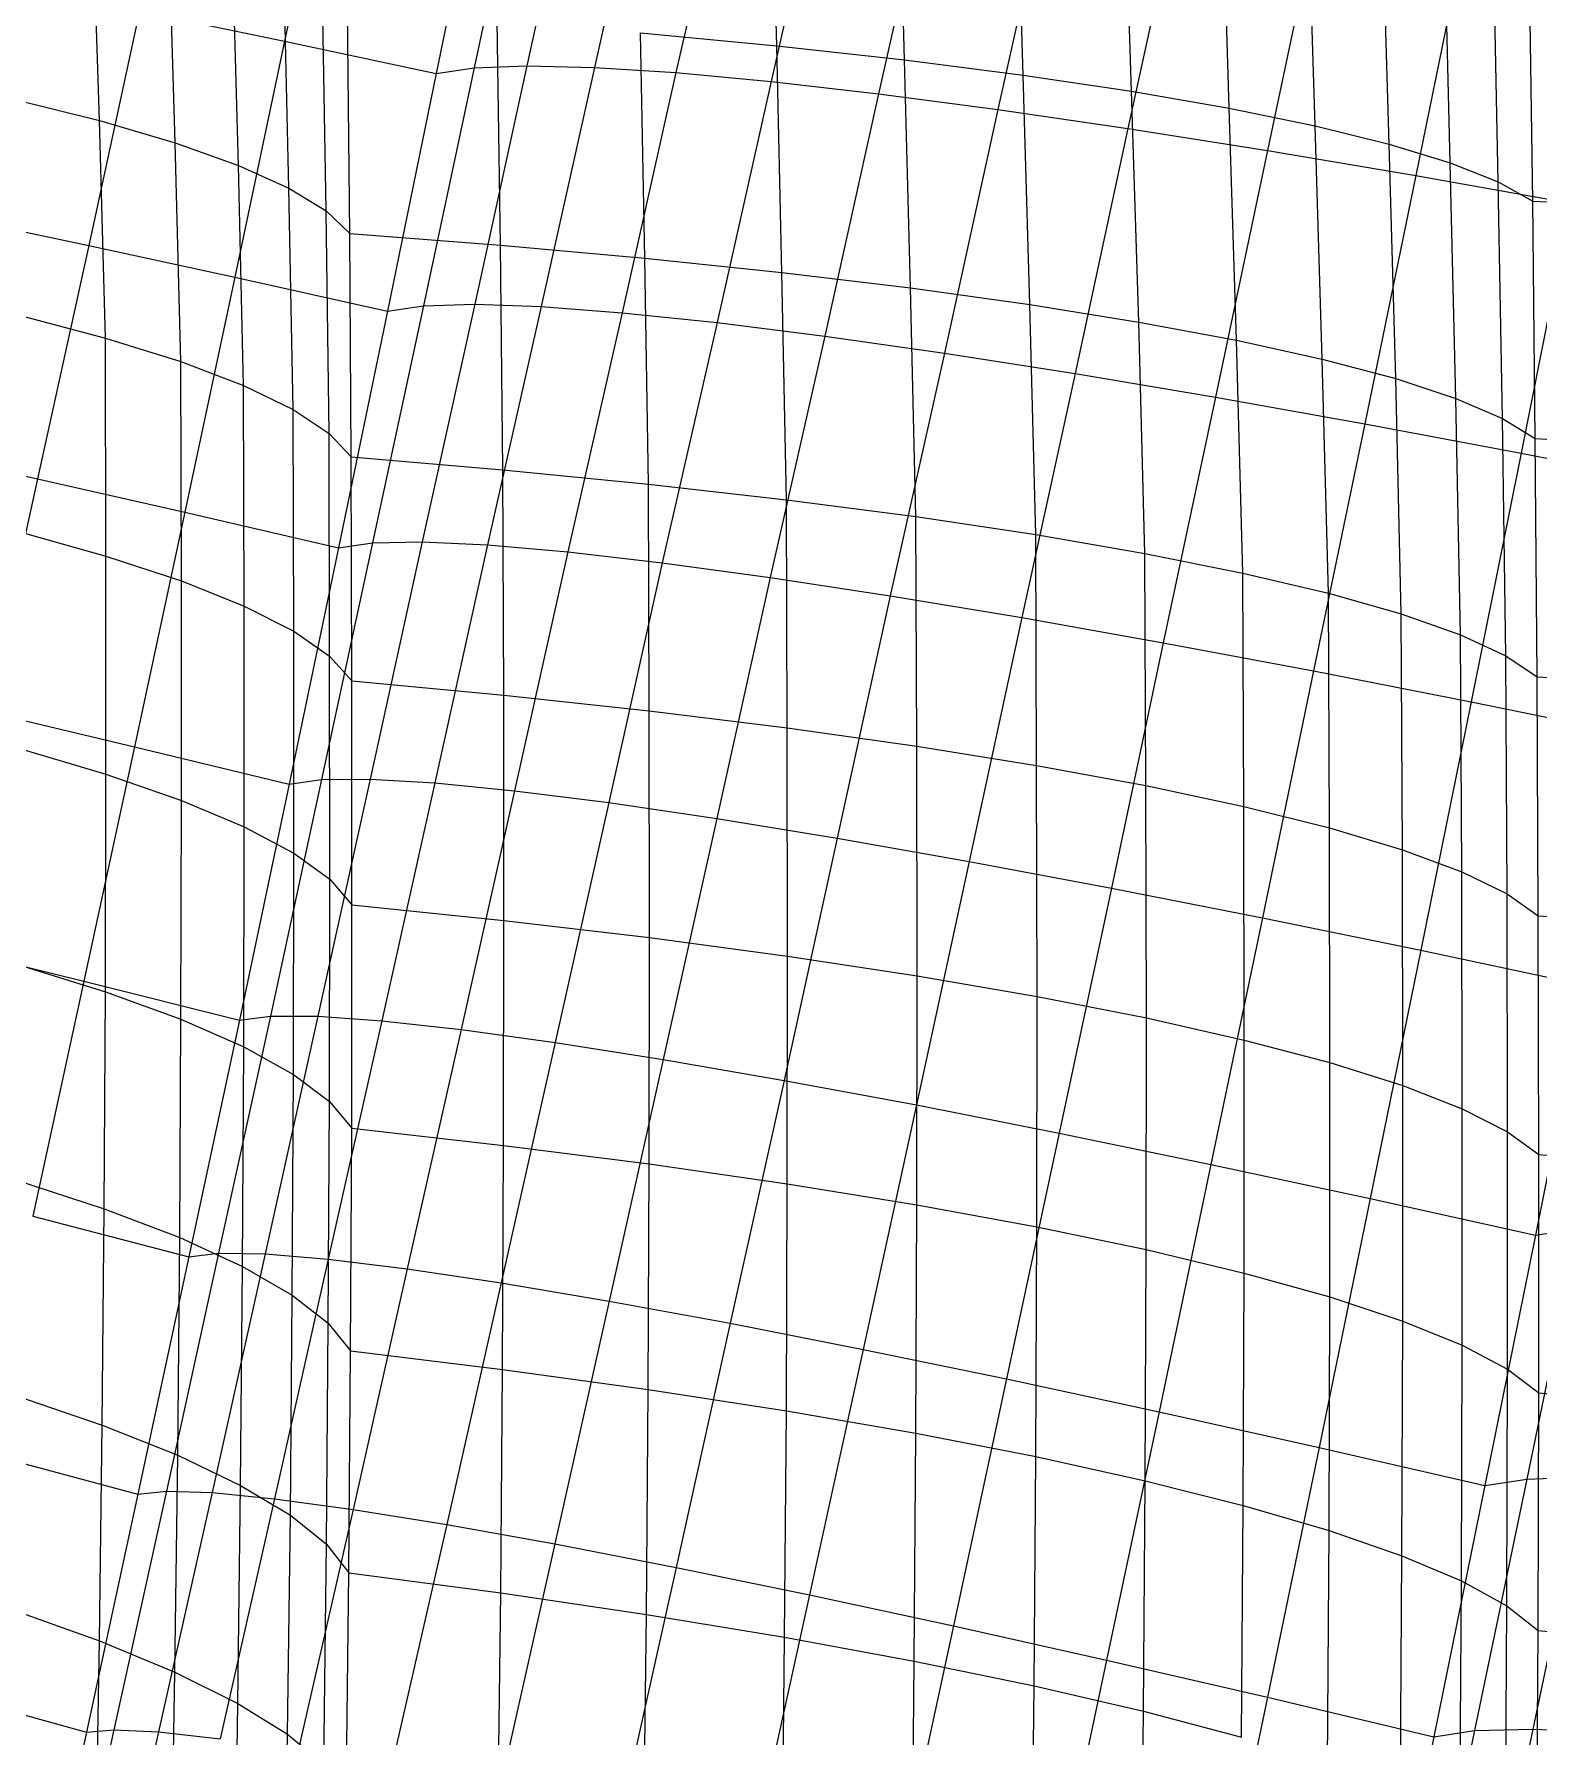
# Model space of a CAD drawing. Extents: x -429 to 429, y -1 to 209.
# Drawn here: x -375.7 to -361.02, y 133.3 to 149.91 of the extents above; entities that cross this region are included whole.
import ezdxf

# ---------------------------------------------------------------- set-up
doc = ezdxf.new("R2010")
doc.units = 0

msp = doc.modelspace()

# ---------------------------------------------------------------- linework, layer by layer
at = {"layer": 'default', "color": 5, "linetype": 'CONTINUOUS'}
for p, q in [((-372.771, 152.148, 152.635), (-373.258, 149.844, 152.395)), ((-370.915, 151.909, 150.271), (-371.41, 149.584, 150.034)), ((-370.383, 151.935, 148.627), (-370.895, 149.604, 148.377)), ((-369.712, 151.927, 147.037), (-370.236, 149.588, 146.773)), ((-368.909, 151.885, 145.512), (-369.44, 149.537, 145.236)), ((-371.306, 151.849, 151.955), (-371.779, 149.529, 151.731)), ((-371.306, 151.849, 151.955), (-371.779, 149.529, 151.731)), ((-367.98, 151.809, 144.066), (-368.513, 149.452, 143.779)), ((-366.931, 151.701, 142.709), (-367.463, 149.331, 142.413)), ((-365.772, 151.56, 141.452), (-366.299, 149.178, 141.152)), ((-364.511, 151.388, 140.305), (-365.031, 148.993, 140.004)), ((-363.159, 151.187, 139.278), (-363.669, 148.777, 138.979)), ((-361.726, 150.958, 138.378), (-362.224, 148.533, 138.087)), ((-374.673, 150.136, 153.197), (-375.169, 147.851, 152.948)), ((-374.673, 150.136, 153.197), (-373.258, 149.844, 152.395)), ((-373.258, 149.844, 152.395), (-373.744, 147.543, 152.156)), ((-373.258, 149.844, 152.395), (-371.779, 149.529, 151.731)), ((-371.779, 149.529, 151.731), (-372.254, 147.211, 151.506)), ((-371.779, 149.529, 151.731), (-372.254, 147.211, 151.506)), ((-371.41, 149.584, 150.034), (-371.904, 147.262, 149.797)), ((-371.779, 149.529, 151.731), (-371.41, 149.584, 150.034)), ((-371.41, 149.584, 150.034), (-370.895, 149.604, 148.377)), ((-370.895, 149.604, 148.377), (-371.403, 147.277, 148.127)), ((-370.895, 149.604, 148.377), (-370.236, 149.588, 146.773)), ((-370.236, 149.588, 146.773), (-370.754, 147.254, 146.511)), ((-370.236, 149.588, 146.773), (-369.44, 149.537, 145.236)), ((-369.44, 149.537, 145.236), (-369.964, 147.194, 144.963)), ((-369.44, 149.537, 145.236), (-368.513, 149.452, 143.779)), ((-368.513, 149.452, 143.779), (-369.04, 147.098, 143.496)), ((-368.513, 149.452, 143.779), (-367.463, 149.331, 142.413)), ((-367.463, 149.331, 142.413), (-367.989, 146.966, 142.123)), ((-367.463, 149.331, 142.413), (-366.299, 149.178, 141.152)), ((-366.299, 149.178, 141.152), (-366.821, 146.8, 140.856)), ((-366.299, 149.178, 141.152), (-365.031, 148.993, 140.004)), ((-365.031, 148.993, 140.004), (-365.547, 146.601, 139.707)), ((-365.031, 148.993, 140.004), (-363.669, 148.777, 138.979)), ((-363.669, 148.777, 138.979), (-364.176, 146.371, 138.685)), ((-363.669, 148.777, 138.979), (-362.224, 148.533, 138.087)), ((-362.224, 148.533, 138.087), (-362.721, 146.112, 137.799)), ((-362.224, 148.533, 138.087), (-360.709, 148.263, 137.334)), ((-360.709, 148.263, 137.334), (-361.195, 145.826, 137.056)), ((-376.519, 148.134, 153.875), (-375.169, 147.851, 152.948)), ((-375.169, 147.851, 152.948), (-375.67, 145.575, 152.693)), ((-375.169, 147.851, 152.948), (-373.744, 147.543, 152.156)), ((-373.744, 147.543, 152.156), (-374.233, 145.249, 151.913)), ((-373.744, 147.543, 152.156), (-372.254, 147.211, 151.506)), ((-372.254, 147.211, 151.506), (-372.732, 144.901, 151.279)), ((-372.254, 147.211, 151.506), (-372.732, 144.901, 151.279)), ((-371.904, 147.262, 149.797), (-372.402, 144.949, 149.558)), ((-372.254, 147.211, 151.506), (-371.904, 147.262, 149.797)), ((-371.403, 147.277, 148.127), (-371.916, 144.958, 147.874)), ((-371.904, 147.262, 149.797), (-371.403, 147.277, 148.127)), ((-371.403, 147.277, 148.127), (-370.754, 147.254, 146.511)), ((-370.754, 147.254, 146.511), (-371.279, 144.929, 146.245)), ((-370.754, 147.254, 146.511), (-369.964, 147.194, 144.963)), ((-369.964, 147.194, 144.963), (-370.496, 144.861, 144.685)), ((-369.964, 147.194, 144.963), (-369.04, 147.098, 143.496)), ((-369.04, 147.098, 143.496), (-369.574, 144.755, 143.207)), ((-369.04, 147.098, 143.496), (-367.989, 146.966, 142.123)), ((-367.989, 146.966, 142.123), (-368.522, 144.611, 141.826)), ((-367.989, 146.966, 142.123), (-366.821, 146.8, 140.856)), ((-366.821, 146.8, 140.856), (-367.35, 144.433, 140.554)), ((-366.821, 146.8, 140.856), (-365.547, 146.601, 139.707)), ((-365.547, 146.601, 139.707), (-366.067, 144.22, 139.404)), ((-365.547, 146.601, 139.707), (-364.176, 146.371, 138.685)), ((-364.176, 146.371, 138.685), (-364.687, 143.975, 138.384)), ((-364.176, 146.371, 138.685), (-362.721, 146.112, 137.799)), ((-362.721, 146.112, 137.799), (-363.221, 143.7, 137.505)), ((-362.721, 146.112, 137.799), (-361.195, 145.826, 137.056)), ((-377.03, 145.875, 153.614), (-375.67, 145.575, 152.693)), ((-361.195, 145.826, 137.056), (-361.684, 143.398, 136.775)), ((-361.195, 145.826, 137.056), (-359.611, 145.516, 136.465)), ((-375.67, 145.575, 152.693), (-376.167, 143.303, 152.445)), ((-375.67, 145.575, 152.693), (-374.233, 145.249, 151.913)), ((-374.233, 145.249, 151.913), (-374.722, 142.961, 151.671)), ((-374.233, 145.249, 151.913), (-372.732, 144.901, 151.279)), ((-372.732, 144.901, 151.279), (-373.213, 142.596, 151.048)), ((-372.732, 144.901, 151.279), (-373.213, 142.596, 151.048)), ((-372.402, 144.949, 149.558), (-372.897, 142.64, 149.317)), ((-372.732, 144.901, 151.279), (-372.402, 144.949, 149.558)), ((-371.916, 144.958, 147.874), (-372.423, 142.644, 147.623)), ((-372.402, 144.949, 149.558), (-371.916, 144.958, 147.874)), ((-371.916, 144.958, 147.874), (-371.279, 144.929, 146.245)), ((-371.279, 144.929, 146.245), (-371.794, 142.608, 145.984)), ((-371.279, 144.929, 146.245), (-370.496, 144.861, 144.685)), ((-370.496, 144.861, 144.685), (-371.015, 142.531, 144.414)), ((-370.496, 144.861, 144.685), (-369.574, 144.755, 143.207)), ((-369.574, 144.755, 143.207), (-370.095, 142.415, 142.928)), ((-369.574, 144.755, 143.207), (-368.522, 144.611, 141.826)), ((-368.522, 144.611, 141.826), (-369.043, 142.26, 141.54)), ((-368.522, 144.611, 141.826), (-367.35, 144.433, 140.554)), ((-367.35, 144.433, 140.554), (-367.867, 142.069, 140.263)), ((-367.35, 144.433, 140.554), (-366.067, 144.22, 139.404)), ((-366.067, 144.22, 139.404), (-366.58, 141.842, 139.11)), ((-366.067, 144.22, 139.404), (-364.687, 143.975, 138.384)), ((-364.687, 143.975, 138.384), (-365.193, 141.582, 138.092)), ((-364.687, 143.975, 138.384), (-363.221, 143.7, 137.505)), ((-363.221, 143.7, 137.505), (-363.719, 141.292, 137.217)), ((-363.221, 143.7, 137.505), (-361.684, 143.398, 136.775)), ((-361.684, 143.398, 136.775), (-362.173, 140.974, 136.495)), ((-361.684, 143.398, 136.775), (-360.088, 143.071, 136.2)), ((-376.167, 143.303, 152.445), (-374.722, 142.961, 151.671)), ((-374.722, 142.961, 151.671), (-375.216, 140.674, 151.427)), ((-374.722, 142.961, 151.671), (-373.213, 142.596, 151.048)), ((-373.213, 142.596, 151.048), (-373.699, 140.292, 150.813)), ((-373.213, 142.596, 151.048), (-373.699, 140.292, 150.813)), ((-372.897, 142.64, 149.317), (-373.397, 140.333, 149.072)), ((-373.213, 142.596, 151.048), (-372.897, 142.64, 149.317)), ((-372.423, 142.644, 147.623), (-372.933, 140.331, 147.369)), ((-372.897, 142.64, 149.317), (-372.423, 142.644, 147.623)), ((-372.423, 142.644, 147.623), (-371.794, 142.608, 145.984)), ((-371.794, 142.608, 145.984), (-372.31, 140.287, 145.72)), ((-371.794, 142.608, 145.984), (-371.015, 142.531, 144.414)), ((-371.015, 142.531, 144.414), (-371.536, 140.202, 144.141)), ((-371.015, 142.531, 144.414), (-370.095, 142.415, 142.928)), ((-370.095, 142.415, 142.928), (-370.618, 140.075, 142.647)), ((-370.095, 142.415, 142.928), (-369.043, 142.26, 141.54)), ((-369.043, 142.26, 141.54), (-369.565, 139.909, 141.252)), ((-369.043, 142.26, 141.54), (-367.867, 142.069, 140.263)), ((-367.867, 142.069, 140.263), (-368.386, 139.705, 139.971)), ((-367.867, 142.069, 140.263), (-366.58, 141.842, 139.11)), ((-366.58, 141.842, 139.11), (-367.094, 139.465, 138.816)), ((-366.58, 141.842, 139.11), (-365.193, 141.582, 138.092)), ((-365.193, 141.582, 138.092), (-365.701, 139.191, 137.798)), ((-365.193, 141.582, 138.092), (-363.719, 141.292, 137.217)), ((-363.719, 141.292, 137.217), (-364.221, 138.886, 136.927)), ((-363.719, 141.292, 137.217), (-362.173, 140.974, 136.495)), ((-376.668, 141.032, 152.194), (-375.216, 140.674, 151.427)), ((-362.173, 140.974, 136.495), (-362.667, 138.552, 136.211)), ((-362.173, 140.974, 136.495), (-360.569, 140.632, 135.932)), ((-375.216, 140.674, 151.427), (-375.715, 138.38, 151.179)), ((-375.216, 140.674, 151.427), (-373.699, 140.292, 150.813)), ((-360.569, 140.632, 135.932), (-361.056, 138.194, 135.658)), ((-360.569, 140.632, 135.932), (-361.056, 138.194, 135.658)), ((-373.699, 140.292, 150.813), (-374.192, 137.984, 150.572)), ((-373.699, 140.292, 150.813), (-374.192, 137.984, 150.572)), ((-373.397, 140.333, 149.072), (-373.903, 138.02, 148.823)), ((-373.699, 140.292, 150.813), (-373.397, 140.333, 149.072)), ((-372.933, 140.331, 147.369), (-373.449, 138.012, 147.11)), ((-373.397, 140.333, 149.072), (-372.933, 140.331, 147.369)), ((-372.933, 140.331, 147.369), (-372.31, 140.287, 145.72)), ((-372.31, 140.287, 145.72), (-372.834, 137.961, 145.452)), ((-372.31, 140.287, 145.72), (-371.536, 140.202, 144.141)), ((-371.536, 140.202, 144.141), (-372.064, 137.866, 143.863)), ((-371.536, 140.202, 144.141), (-370.618, 140.075, 142.647)), ((-370.618, 140.075, 142.647), (-371.147, 137.73, 142.361)), ((-370.618, 140.075, 142.647), (-369.565, 139.909, 141.252)), ((-369.565, 139.909, 141.252), (-370.093, 137.552, 140.96)), ((-369.565, 139.909, 141.252), (-368.386, 139.705, 139.971)), ((-368.386, 139.705, 139.971), (-368.912, 137.335, 139.675)), ((-368.386, 139.705, 139.971), (-367.094, 139.465, 138.816)), ((-367.094, 139.465, 138.816), (-367.615, 137.081, 138.517)), ((-367.094, 139.465, 138.816), (-365.701, 139.191, 137.798)), ((-365.701, 139.191, 137.798), (-366.216, 136.793, 137.5)), ((-365.701, 139.191, 137.798), (-364.221, 138.886, 136.927)), ((-364.221, 138.886, 136.927), (-364.728, 136.473, 136.632)), ((-364.221, 138.886, 136.927), (-362.667, 138.552, 136.211)), ((-362.667, 138.552, 136.211), (-363.167, 136.125, 135.923)), ((-362.667, 138.552, 136.211), (-361.056, 138.194, 135.658)), ((-375.715, 138.38, 151.179), (-374.192, 137.984, 150.572)), ((-360.636, 138.262, 133.882), (-361.141, 135.816, 133.593)), ((-361.056, 138.194, 135.658), (-360.636, 138.262, 133.882)), ((-361.056, 138.194, 135.658), (-361.548, 135.752, 135.379)), ((-361.056, 138.194, 135.658), (-361.548, 135.752, 135.379)), ((-374.192, 137.984, 150.572), (-374.689, 135.667, 150.328)), ((-374.192, 137.984, 150.572), (-374.689, 135.667, 150.328)), ((-373.903, 138.02, 148.823), (-374.411, 135.698, 148.571)), ((-374.192, 137.984, 150.572), (-373.903, 138.02, 148.823)), ((-373.449, 138.012, 147.11), (-373.965, 135.683, 146.85)), ((-373.903, 138.02, 148.823), (-373.449, 138.012, 147.11)), ((-373.449, 138.012, 147.11), (-372.834, 137.961, 145.452)), ((-372.834, 137.961, 145.452), (-373.357, 135.623, 145.182)), ((-372.834, 137.961, 145.452), (-372.064, 137.866, 143.863)), ((-372.064, 137.866, 143.863), (-372.591, 135.519, 143.586)), ((-372.064, 137.866, 143.863), (-371.147, 137.73, 142.361)), ((-371.147, 137.73, 142.361), (-371.676, 135.371, 142.076)), ((-371.147, 137.73, 142.361), (-370.093, 137.552, 140.96)), ((-370.093, 137.552, 140.96), (-370.621, 135.182, 140.67)), ((-370.093, 137.552, 140.96), (-368.912, 137.335, 139.675)), ((-368.912, 137.335, 139.675), (-369.437, 134.952, 139.38)), ((-368.912, 137.335, 139.675), (-367.615, 137.081, 138.517)), ((-367.615, 137.081, 138.517), (-368.137, 134.685, 138.22)), ((-367.615, 137.081, 138.517), (-366.216, 136.793, 137.5)), ((-366.216, 136.793, 137.5), (-366.732, 134.383, 137.202)), ((-366.216, 136.793, 137.5), (-364.728, 136.473, 136.632)), ((-364.728, 136.473, 136.632), (-365.239, 134.05, 136.336)), ((-364.728, 136.473, 136.632), (-363.167, 136.125, 135.923)), ((-376.22, 136.079, 150.926), (-374.689, 135.667, 150.328)), ((-363.167, 136.125, 135.923), (-363.671, 133.688, 135.632)), ((-363.167, 136.125, 135.923), (-361.548, 135.752, 135.379)), ((-361.548, 135.752, 135.379), (-362.046, 133.301, 135.096)), ((-361.548, 135.752, 135.379), (-362.046, 133.301, 135.096)), ((-361.141, 135.816, 133.593), (-361.649, 133.361, 133.301)), ((-361.548, 135.752, 135.379), (-361.141, 135.816, 133.593)), ((-361.141, 135.816, 133.593), (-360.565, 135.838, 131.855)), ((-360.565, 135.838, 131.855), (-361.081, 133.376, 131.553)), ((-374.689, 135.667, 150.328), (-375.19, 133.346, 150.082)), ((-374.689, 135.667, 150.328), (-375.19, 133.346, 150.082)), ((-374.411, 135.698, 148.571), (-374.925, 133.37, 148.316)), ((-374.689, 135.667, 150.328), (-374.411, 135.698, 148.571)), ((-373.965, 135.683, 146.85), (-374.49, 133.348, 146.585)), ((-374.411, 135.698, 148.571), (-373.965, 135.683, 146.85)), ((-373.965, 135.683, 146.85), (-373.357, 135.623, 145.182)), ((-373.357, 135.623, 145.182), (-373.888, 133.28, 144.908)), ((-373.357, 135.623, 145.182), (-372.591, 135.519, 143.586)), ((-372.591, 135.519, 143.586), (-373.127, 133.166, 143.302)), ((-372.591, 135.519, 143.586), (-371.676, 135.371, 142.076)), ((-371.676, 135.371, 142.076), (-372.214, 133.007, 141.785)), ((-371.676, 135.371, 142.076), (-370.621, 135.182, 140.67)), ((-370.621, 135.182, 140.67), (-371.158, 132.806, 140.371)), ((-370.621, 135.182, 140.67), (-369.437, 134.952, 139.38)), ((-369.437, 134.952, 139.38), (-369.972, 132.564, 139.076)), ((-369.437, 134.952, 139.38), (-368.137, 134.685, 138.22)), ((-368.137, 134.685, 138.22), (-368.666, 132.283, 137.914)), ((-368.137, 134.685, 138.22), (-366.732, 134.383, 137.202)), ((-366.732, 134.383, 137.202), (-367.256, 131.968, 136.897)), ((-366.732, 134.383, 137.202), (-365.239, 134.05, 136.336)), ((-365.239, 134.05, 136.336), (-365.755, 131.62, 136.035)), ((-365.239, 134.05, 136.336), (-363.671, 133.688, 135.632)), ((-376.728, 133.772, 150.671), (-375.19, 133.346, 150.082)), ((-363.671, 133.688, 135.632), (-364.18, 131.244, 135.337)), ((-363.671, 133.688, 135.632), (-362.046, 133.301, 135.096)), ((-375.19, 133.346, 150.082), (-375.69, 131.027, 149.836)), ((-375.19, 133.346, 150.082), (-375.69, 131.027, 149.836)), ((-374.925, 133.37, 148.316), (-375.436, 131.044, 148.062)), ((-375.19, 133.346, 150.082), (-374.925, 133.37, 148.316)), ((-374.49, 133.348, 146.585), (-375.009, 131.014, 146.323)), ((-374.925, 133.37, 148.316), (-374.49, 133.348, 146.585)), ((-374.49, 133.348, 146.585), (-373.888, 133.28, 144.908)), ((-362.046, 133.301, 135.096), (-362.547, 130.844, 134.811)), ((-362.046, 133.301, 135.096), (-362.547, 130.844, 134.811)), ((-361.649, 133.361, 133.301), (-362.163, 130.899, 133.005)), ((-362.046, 133.301, 135.096), (-361.649, 133.361, 133.301)), ((-361.649, 133.361, 133.301), (-361.081, 133.376, 131.553)), ((-361.081, 133.376, 131.553), (-361.605, 130.909, 131.247)), ((-361.081, 133.376, 131.553), (-360.348, 133.348, 129.871))]:
    msp.add_line(p, q, dxfattribs=at)
at = {"layer": 'default', "color": 3, "linetype": 'CONTINUOUS'}
for p, q in [((-368.457, 149.799, 172.436), (-368.513, 152.007, 172.221)), ((-367.21, 149.662, 171.454), (-367.273, 151.883, 171.234)), ((-366.053, 149.513, 170.373), (-366.122, 151.748, 170.15)), ((-364.995, 149.356, 169.2), (-365.067, 151.604, 168.977)), ((-364.042, 149.191, 167.944), (-364.115, 151.451, 167.722)), ((-363.203, 149.018, 166.613), (-363.274, 151.29, 166.395)), ((-375.064, 149.069, 181.927), (-375.13, 151.185, 181.728)), ((-362.482, 148.84, 165.218), (-362.548, 151.124, 165.005)), ((-374.326, 148.853, 180.612), (-374.39, 150.981, 180.417)), ((-361.886, 148.658, 163.769), (-361.944, 150.952, 163.56)), ((-373.709, 148.632, 179.241), (-373.767, 150.773, 179.05)), ((-361.418, 148.472, 162.275), (-361.465, 150.776, 162.073)), ((-373.217, 148.41, 177.823), (-373.266, 150.563, 177.638)), ((-361.081, 148.284, 160.749), (-361.114, 150.597, 160.551)), ((-361.081, 148.284, 160.749), (-361.114, 150.597, 160.551)), ((-372.854, 148.188, 176.37), (-372.891, 150.352, 176.19)), ((-372.623, 147.967, 174.892), (-372.644, 150.14, 174.716)), ((-372.623, 147.967, 174.892), (-372.644, 150.14, 174.716)), ((-371.152, 147.854, 174.265), (-371.183, 150.039, 174.073)), ((-369.785, 149.925, 173.311), (-368.457, 149.799, 172.436)), ((-369.743, 147.727, 173.515), (-369.785, 149.925, 173.311)), ((-368.457, 149.799, 172.436), (-367.21, 149.662, 171.454)), ((-368.406, 147.587, 172.649), (-368.457, 149.799, 172.436)), ((-367.21, 149.662, 171.454), (-366.053, 149.513, 170.373)), ((-367.151, 147.436, 171.673), (-367.21, 149.662, 171.454)), ((-366.053, 149.513, 170.373), (-364.995, 149.356, 169.2)), ((-365.988, 147.275, 170.594), (-366.053, 149.513, 170.373)), ((-375.917, 149.281, 183.175), (-375.064, 149.069, 181.927)), ((-364.995, 149.356, 169.2), (-364.042, 149.191, 167.944)), ((-364.926, 147.104, 169.421), (-364.995, 149.356, 169.2)), ((-375.064, 149.069, 181.927), (-374.326, 148.853, 180.612)), ((-375.006, 146.948, 182.12), (-375.064, 149.069, 181.927)), ((-364.042, 149.191, 167.944), (-363.203, 149.018, 166.613)), ((-363.972, 146.926, 168.163), (-364.042, 149.191, 167.944)), ((-363.203, 149.018, 166.613), (-362.482, 148.84, 165.218)), ((-363.135, 146.741, 166.828), (-363.203, 149.018, 166.613)), ((-374.326, 148.853, 180.612), (-373.709, 148.632, 179.241)), ((-374.271, 146.718, 180.802), (-374.326, 148.853, 180.612)), ((-362.482, 148.84, 165.218), (-361.886, 148.658, 163.769)), ((-362.419, 146.552, 165.428), (-362.482, 148.84, 165.218)), ((-373.709, 148.632, 179.241), (-373.217, 148.41, 177.823)), ((-373.659, 146.485, 179.427), (-373.709, 148.632, 179.241)), ((-361.886, 148.658, 163.769), (-361.418, 148.472, 162.275)), ((-361.832, 146.358, 163.973), (-361.886, 148.658, 163.769)), ((-373.217, 148.41, 177.823), (-372.854, 148.188, 176.37)), ((-373.176, 146.251, 178.004), (-373.217, 148.41, 177.823)), ((-361.418, 148.472, 162.275), (-361.081, 148.284, 160.749)), ((-361.377, 146.163, 162.473), (-361.418, 148.472, 162.275)), ((-361.081, 148.284, 160.749), (-359.537, 148.212, 160.159)), ((-361.057, 145.967, 160.941), (-361.081, 148.284, 160.749)), ((-361.057, 145.967, 160.941), (-361.081, 148.284, 160.749)), ((-372.854, 148.188, 176.37), (-372.623, 147.967, 174.892)), ((-372.825, 146.018, 176.545), (-372.854, 148.188, 176.37)), ((-372.623, 147.967, 174.892), (-371.152, 147.854, 174.265)), ((-372.61, 145.788, 175.063), (-372.623, 147.967, 174.892)), ((-372.61, 145.788, 175.063), (-372.623, 147.967, 174.892)), ((-371.152, 147.854, 174.265), (-369.743, 147.727, 173.515)), ((-371.129, 145.662, 174.451), (-371.152, 147.854, 174.265)), ((-369.743, 147.727, 173.515), (-368.406, 147.587, 172.649)), ((-369.709, 145.522, 173.714), (-369.743, 147.727, 173.515)), ((-368.406, 147.587, 172.649), (-367.151, 147.436, 171.673)), ((-368.363, 145.369, 172.856), (-368.406, 147.587, 172.649)), ((-367.151, 147.436, 171.673), (-365.988, 147.275, 170.594)), ((-367.1, 145.205, 171.885), (-367.151, 147.436, 171.673)), ((-365.988, 147.275, 170.594), (-364.926, 147.104, 169.421)), ((-365.931, 145.03, 170.809), (-365.988, 147.275, 170.594)), ((-375.86, 147.174, 183.37), (-375.006, 146.948, 182.12)), ((-364.926, 147.104, 169.421), (-363.972, 146.926, 168.163)), ((-364.865, 144.847, 169.636), (-364.926, 147.104, 169.421)), ((-375.006, 146.948, 182.12), (-374.271, 146.718, 180.802)), ((-375.001, 144.821, 182.282), (-375.006, 146.948, 182.12)), ((-363.972, 146.926, 168.163), (-363.135, 146.741, 166.828)), ((-363.91, 144.655, 168.376), (-363.972, 146.926, 168.163)), ((-374.271, 146.718, 180.802), (-373.659, 146.485, 179.427)), ((-374.265, 144.578, 180.965), (-374.271, 146.718, 180.802)), ((-363.135, 146.741, 166.828), (-362.419, 146.552, 165.428)), ((-363.074, 144.458, 167.037), (-363.135, 146.741, 166.828)), ((-362.419, 146.552, 165.428), (-361.832, 146.358, 163.973)), ((-362.364, 144.257, 165.632), (-362.419, 146.552, 165.428)), ((-373.659, 146.485, 179.427), (-373.176, 146.251, 178.004)), ((-373.653, 144.333, 179.59), (-373.659, 146.485, 179.427)), ((-373.176, 146.251, 178.004), (-372.825, 146.018, 176.545)), ((-373.169, 144.088, 178.169), (-373.176, 146.251, 178.004)), ((-361.832, 146.358, 163.973), (-361.377, 146.163, 162.473)), ((-361.786, 144.053, 164.171), (-361.832, 146.358, 163.973)), ((-361.377, 146.163, 162.473), (-361.057, 145.967, 160.941)), ((-361.343, 143.847, 162.665), (-361.377, 146.163, 162.473)), ((-372.825, 146.018, 176.545), (-372.61, 145.788, 175.063)), ((-372.819, 143.844, 176.711), (-372.825, 146.018, 176.545)), ((-361.057, 145.967, 160.941), (-359.502, 145.882, 160.368)), ((-361.04, 143.642, 161.127), (-361.057, 145.967, 160.941)), ((-361.04, 143.642, 161.127), (-361.057, 145.967, 160.941)), ((-372.61, 145.788, 175.063), (-371.129, 145.662, 174.451)), ((-372.603, 143.604, 175.23), (-372.61, 145.788, 175.063)), ((-372.603, 143.604, 175.23), (-372.61, 145.788, 175.063)), ((-371.129, 145.662, 174.451), (-369.709, 145.522, 173.714)), ((-371.121, 143.464, 174.619), (-371.129, 145.662, 174.451)), ((-369.709, 145.522, 173.714), (-368.363, 145.369, 172.856)), ((-369.701, 143.31, 173.883), (-369.709, 145.522, 173.714)), ((-368.363, 145.369, 172.856), (-367.1, 145.205, 171.885)), ((-368.354, 143.144, 173.027), (-368.363, 145.369, 172.856)), ((-375.855, 145.06, 183.53), (-375.001, 144.821, 182.282)), ((-367.1, 145.205, 171.885), (-365.931, 145.03, 170.809)), ((-367.091, 142.966, 172.057), (-367.1, 145.205, 171.885)), ((-365.931, 145.03, 170.809), (-364.865, 144.847, 169.636)), ((-365.922, 142.778, 170.983), (-365.931, 145.03, 170.809)), ((-375.001, 144.821, 182.282), (-374.265, 144.578, 180.965)), ((-375.001, 142.693, 182.439), (-375.001, 144.821, 182.282)), ((-364.865, 144.847, 169.636), (-363.91, 144.655, 168.376)), ((-364.855, 142.581, 169.811), (-364.865, 144.847, 169.636)), ((-374.265, 144.578, 180.965), (-373.653, 144.333, 179.59)), ((-374.265, 142.437, 181.124), (-374.265, 144.578, 180.965)), ((-363.91, 144.655, 168.376), (-363.074, 144.458, 167.037)), ((-363.9, 142.378, 168.552), (-363.91, 144.655, 168.376)), ((-363.074, 144.458, 167.037), (-362.364, 144.257, 165.632)), ((-363.064, 142.169, 167.215), (-363.074, 144.458, 167.037)), ((-373.653, 144.333, 179.59), (-373.169, 144.088, 178.169)), ((-373.652, 142.18, 179.75), (-373.653, 144.333, 179.59)), ((-362.364, 144.257, 165.632), (-361.786, 144.053, 164.171)), ((-362.354, 141.956, 165.81), (-362.364, 144.257, 165.632)), ((-373.169, 144.088, 178.169), (-372.819, 143.844, 176.711)), ((-373.168, 141.923, 178.33), (-373.169, 144.088, 178.169)), ((-361.786, 144.053, 164.171), (-361.343, 143.847, 162.665)), ((-361.775, 141.741, 164.35), (-361.786, 144.053, 164.171)), ((-372.819, 143.844, 176.711), (-372.603, 143.604, 175.23)), ((-372.817, 141.668, 176.874), (-372.819, 143.844, 176.711)), ((-361.343, 143.847, 162.665), (-361.04, 143.642, 161.127)), ((-361.332, 141.526, 162.846), (-361.343, 143.847, 162.665)), ((-372.603, 143.604, 175.23), (-371.121, 143.464, 174.619)), ((-372.601, 141.418, 175.393), (-372.603, 143.604, 175.23)), ((-372.601, 141.418, 175.393), (-372.603, 143.604, 175.23)), ((-361.04, 143.642, 161.127), (-359.476, 143.546, 160.569)), ((-361.028, 141.312, 161.309), (-361.04, 143.642, 161.127)), ((-361.028, 141.312, 161.309), (-361.04, 143.642, 161.127)), ((-371.121, 143.464, 174.619), (-369.701, 143.31, 173.883)), ((-371.119, 141.265, 174.783), (-371.121, 143.464, 174.619)), ((-369.701, 143.31, 173.883), (-368.354, 143.144, 173.027)), ((-369.698, 141.098, 174.048), (-369.701, 143.31, 173.883)), ((-368.354, 143.144, 173.027), (-367.091, 142.966, 172.057)), ((-368.351, 140.918, 173.193), (-368.354, 143.144, 173.027)), ((-375.855, 142.946, 183.686), (-375.001, 142.693, 182.439)), ((-367.091, 142.966, 172.057), (-365.922, 142.778, 170.983)), ((-367.088, 140.726, 172.225), (-367.091, 142.966, 172.057)), ((-365.922, 142.778, 170.983), (-364.855, 142.581, 169.811)), ((-365.918, 140.525, 171.152), (-365.922, 142.778, 170.983)), ((-375.006, 140.57, 182.593), (-375.001, 142.693, 182.439)), ((-375.001, 142.693, 182.439), (-374.265, 142.437, 181.124)), ((-364.855, 142.581, 169.811), (-363.9, 142.378, 168.552)), ((-364.851, 140.315, 169.982), (-364.855, 142.581, 169.811)), ((-374.27, 140.301, 181.278), (-374.265, 142.437, 181.124)), ((-374.265, 142.437, 181.124), (-373.652, 142.18, 179.75)), ((-363.9, 142.378, 168.552), (-363.064, 142.169, 167.215)), ((-363.896, 140.099, 168.724), (-363.9, 142.378, 168.552)), ((-373.657, 140.031, 179.906), (-373.652, 142.18, 179.75)), ((-373.652, 142.18, 179.75), (-373.168, 141.923, 178.33)), ((-363.064, 142.169, 167.215), (-362.354, 141.956, 165.81)), ((-363.06, 139.878, 167.388), (-363.064, 142.169, 167.215)), ((-373.173, 139.763, 178.487), (-373.168, 141.923, 178.33)), ((-373.168, 141.923, 178.33), (-372.817, 141.668, 176.874)), ((-362.354, 141.956, 165.81), (-361.775, 141.741, 164.35)), ((-362.349, 139.654, 165.985), (-362.354, 141.956, 165.81)), ((-361.775, 141.741, 164.35), (-361.332, 141.526, 162.846)), ((-361.77, 139.429, 164.526), (-361.775, 141.741, 164.35)), ((-372.821, 139.498, 177.031), (-372.817, 141.668, 176.874)), ((-372.817, 141.668, 176.874), (-372.601, 141.418, 175.393)), ((-372.604, 139.238, 175.551), (-372.601, 141.418, 175.393)), ((-372.604, 139.238, 175.551), (-372.601, 141.418, 175.393)), ((-372.601, 141.418, 175.393), (-371.119, 141.265, 174.783)), ((-361.332, 141.526, 162.846), (-361.028, 141.312, 161.309)), ((-361.327, 139.204, 163.022), (-361.332, 141.526, 162.846)), ((-371.122, 139.071, 174.943), (-371.119, 141.265, 174.783)), ((-371.119, 141.265, 174.783), (-369.698, 141.098, 174.048)), ((-361.028, 141.312, 161.309), (-359.463, 141.204, 160.754)), ((-361.023, 138.981, 161.486), (-361.028, 141.312, 161.309)), ((-361.023, 138.981, 161.486), (-361.028, 141.312, 161.309)), ((-369.701, 138.89, 174.209), (-369.698, 141.098, 174.048)), ((-369.698, 141.098, 174.048), (-368.351, 140.918, 173.193)), ((-368.354, 138.696, 173.356), (-368.351, 140.918, 173.193)), ((-368.351, 140.918, 173.193), (-367.088, 140.726, 172.225)), ((-375.861, 140.835, 183.838), (-375.006, 140.57, 182.593)), ((-367.09, 138.491, 172.389), (-367.088, 140.726, 172.225)), ((-367.088, 140.726, 172.225), (-365.918, 140.525, 171.152)), ((-375.018, 138.452, 182.741), (-375.006, 140.57, 182.593)), ((-375.006, 140.57, 182.593), (-374.27, 140.301, 181.278)), ((-365.92, 138.276, 171.317), (-365.918, 140.525, 171.152)), ((-365.918, 140.525, 171.152), (-364.851, 140.315, 169.982)), ((-374.281, 138.171, 181.428), (-374.27, 140.301, 181.278)), ((-374.27, 140.301, 181.278), (-373.657, 140.031, 179.906)), ((-364.853, 138.054, 170.148), (-364.851, 140.315, 169.982)), ((-364.851, 140.315, 169.982), (-363.896, 140.099, 168.724)), ((-363.898, 137.825, 168.891), (-363.896, 140.099, 168.724)), ((-363.896, 140.099, 168.724), (-363.06, 139.878, 167.388)), ((-373.668, 137.889, 180.057), (-373.657, 140.031, 179.906)), ((-373.657, 140.031, 179.906), (-373.173, 139.763, 178.487)), ((-373.184, 137.61, 178.638), (-373.173, 139.763, 178.487)), ((-373.173, 139.763, 178.487), (-372.821, 139.498, 177.031)), ((-363.061, 137.593, 167.556), (-363.06, 139.878, 167.388)), ((-363.06, 139.878, 167.388), (-362.349, 139.654, 165.985)), ((-362.35, 137.357, 166.154), (-362.349, 139.654, 165.985)), ((-362.349, 139.654, 165.985), (-361.77, 139.429, 164.526)), ((-372.832, 137.335, 177.184), (-372.821, 139.498, 177.031)), ((-372.821, 139.498, 177.031), (-372.604, 139.238, 175.551)), ((-361.771, 137.122, 164.696), (-361.77, 139.429, 164.526)), ((-361.77, 139.429, 164.526), (-361.327, 139.204, 163.022)), ((-372.615, 137.066, 175.704), (-372.604, 139.238, 175.551)), ((-372.615, 137.066, 175.704), (-372.604, 139.238, 175.551)), ((-372.604, 139.238, 175.551), (-371.122, 139.071, 174.943)), ((-371.132, 136.885, 175.097), (-371.122, 139.071, 174.943)), ((-371.122, 139.071, 174.943), (-369.701, 138.89, 174.209)), ((-361.327, 139.204, 163.022), (-361.023, 138.981, 161.486)), ((-361.327, 136.887, 163.194), (-361.327, 139.204, 163.022)), ((-361.023, 138.981, 161.486), (-359.457, 138.86, 160.932)), ((-361.022, 136.656, 161.658), (-361.023, 138.981, 161.486)), ((-361.022, 136.656, 161.658), (-361.023, 138.981, 161.486)), ((-375.873, 138.731, 183.985), (-375.018, 138.452, 182.741)), ((-369.711, 136.689, 174.364), (-369.701, 138.89, 174.209)), ((-369.701, 138.89, 174.209), (-368.354, 138.696, 173.356)), ((-368.363, 136.481, 173.512), (-368.354, 138.696, 173.356)), ((-368.354, 138.696, 173.356), (-367.09, 138.491, 172.389)), ((-375.038, 136.341, 182.883), (-375.018, 138.452, 182.741)), ((-375.018, 138.452, 182.741), (-374.281, 138.171, 181.428)), ((-367.099, 136.262, 172.547), (-367.09, 138.491, 172.389)), ((-367.09, 138.491, 172.389), (-365.92, 138.276, 171.317)), ((-365.929, 136.034, 171.476), (-365.92, 138.276, 171.317)), ((-365.92, 138.276, 171.317), (-364.853, 138.054, 170.148)), ((-374.301, 136.047, 181.571), (-374.281, 138.171, 181.428)), ((-374.281, 138.171, 181.428), (-373.668, 137.889, 180.057)), ((-364.862, 135.799, 170.308), (-364.853, 138.054, 170.148)), ((-364.853, 138.054, 170.148), (-363.898, 137.825, 168.891)), ((-373.687, 135.754, 180.201), (-373.668, 137.889, 180.057)), ((-373.668, 137.889, 180.057), (-373.184, 137.61, 178.638)), ((-363.906, 135.558, 169.052), (-363.898, 137.825, 168.891)), ((-363.898, 137.825, 168.891), (-363.061, 137.593, 167.556)), ((-373.202, 135.464, 178.784), (-373.184, 137.61, 178.638)), ((-373.184, 137.61, 178.638), (-372.832, 137.335, 177.184)), ((-363.069, 135.314, 167.719), (-363.061, 137.593, 167.556)), ((-363.061, 137.593, 167.556), (-362.35, 137.357, 166.154)), ((-372.85, 135.179, 177.33), (-372.832, 137.335, 177.184)), ((-372.832, 137.335, 177.184), (-372.615, 137.066, 175.704)), ((-362.358, 135.067, 166.318), (-362.35, 137.357, 166.154)), ((-362.35, 137.357, 166.154), (-361.771, 137.122, 164.696)), ((-372.632, 134.901, 175.851), (-372.615, 137.066, 175.704)), ((-372.632, 134.901, 175.851), (-372.615, 137.066, 175.704)), ((-372.615, 137.066, 175.704), (-371.132, 136.885, 175.097)), ((-361.778, 134.821, 164.861), (-361.771, 137.122, 164.696)), ((-361.771, 137.122, 164.696), (-361.327, 136.887, 163.194)), ((-371.149, 134.705, 175.245), (-371.132, 136.885, 175.097)), ((-371.132, 136.885, 175.097), (-369.711, 136.689, 174.364)), ((-361.334, 134.578, 163.359), (-361.327, 136.887, 163.194)), ((-361.327, 136.887, 163.194), (-361.022, 136.656, 161.658)), ((-375.893, 136.633, 184.127), (-375.038, 136.341, 182.883)), ((-369.728, 134.495, 174.513), (-369.711, 136.689, 174.364)), ((-369.711, 136.689, 174.364), (-368.363, 136.481, 173.512)), ((-361.029, 134.338, 161.824), (-361.022, 136.656, 161.658)), ((-361.029, 134.338, 161.824), (-361.022, 136.656, 161.658)), ((-361.022, 136.656, 161.658), (-359.456, 136.522, 161.106)), ((-368.38, 134.273, 173.662), (-368.363, 136.481, 173.512)), ((-368.363, 136.481, 173.512), (-367.099, 136.262, 172.547)), ((-375.065, 134.237, 183.02), (-375.038, 136.341, 182.883)), ((-375.038, 136.341, 182.883), (-374.301, 136.047, 181.571)), ((-367.116, 134.04, 172.698), (-367.099, 136.262, 172.547)), ((-367.099, 136.262, 172.547), (-365.929, 136.034, 171.476)), ((-374.328, 133.931, 181.709), (-374.301, 136.047, 181.571)), ((-374.301, 136.047, 181.571), (-373.687, 135.754, 180.201)), ((-365.945, 133.799, 171.628), (-365.929, 136.034, 171.476)), ((-365.929, 136.034, 171.476), (-364.862, 135.799, 170.308)), ((-373.714, 133.626, 180.34), (-373.687, 135.754, 180.201)), ((-373.687, 135.754, 180.201), (-373.202, 135.464, 178.784)), ((-364.878, 133.551, 170.461), (-364.862, 135.799, 170.308)), ((-364.862, 135.799, 170.308), (-363.906, 135.558, 169.052)), ((-373.229, 133.325, 178.923), (-373.202, 135.464, 178.784)), ((-373.202, 135.464, 178.784), (-372.85, 135.179, 177.33)), ((-363.922, 133.298, 169.207), (-363.906, 135.558, 169.052)), ((-363.906, 135.558, 169.052), (-363.069, 135.314, 167.719)), ((-363.085, 133.041, 167.875), (-363.069, 135.314, 167.719)), ((-363.069, 135.314, 167.719), (-362.358, 135.067, 166.318)), ((-372.876, 133.031, 177.47), (-372.85, 135.179, 177.33)), ((-372.85, 135.179, 177.33), (-372.632, 134.901, 175.851)), ((-362.374, 132.785, 166.475), (-362.358, 135.067, 166.318)), ((-362.358, 135.067, 166.318), (-361.778, 134.821, 164.861)), ((-372.658, 132.745, 175.991), (-372.632, 134.901, 175.851)), ((-372.658, 132.745, 175.991), (-372.632, 134.901, 175.851)), ((-372.632, 134.901, 175.851), (-371.149, 134.705, 175.245)), ((-361.793, 132.529, 165.018), (-361.778, 134.821, 164.861)), ((-361.778, 134.821, 164.861), (-361.334, 134.578, 163.359)), ((-371.175, 132.534, 175.386), (-371.149, 134.705, 175.245)), ((-371.149, 134.705, 175.245), (-369.728, 134.495, 174.513)), ((-361.349, 132.276, 163.517), (-361.334, 134.578, 163.359)), ((-361.334, 134.578, 163.359), (-361.029, 134.338, 161.824)), ((-375.92, 134.543, 184.262), (-375.065, 134.237, 183.02)), ((-369.753, 132.309, 174.656), (-369.728, 134.495, 174.513)), ((-369.728, 134.495, 174.513), (-368.38, 134.273, 173.662)), ((-368.405, 132.073, 173.805), (-368.38, 134.273, 173.662)), ((-368.38, 134.273, 173.662), (-367.116, 134.04, 172.698)), ((-361.043, 132.029, 161.983), (-361.029, 134.338, 161.824)), ((-361.043, 132.029, 161.983), (-361.029, 134.338, 161.824)), ((-361.029, 134.338, 161.824), (-359.463, 134.191, 161.273)), ((-375.101, 132.142, 183.149), (-375.065, 134.237, 183.02)), ((-375.065, 134.237, 183.02), (-374.328, 133.931, 181.709)), ((-374.363, 131.823, 181.84), (-374.328, 133.931, 181.709)), ((-374.328, 133.931, 181.709), (-373.714, 133.626, 180.34)), ((-367.14, 131.826, 172.842), (-367.116, 134.04, 172.698)), ((-367.116, 134.04, 172.698), (-365.945, 133.799, 171.628)), ((-365.97, 131.571, 171.774), (-365.945, 133.799, 171.628)), ((-365.945, 133.799, 171.628), (-364.878, 133.551, 170.461)), ((-373.75, 131.507, 180.471), (-373.714, 133.626, 180.34)), ((-373.714, 133.626, 180.34), (-373.229, 133.325, 178.923)), ((-364.902, 131.31, 170.608), (-364.878, 133.551, 170.461)), ((-364.878, 133.551, 170.461), (-363.922, 133.298, 169.207)), ((-373.264, 131.196, 179.055), (-373.229, 133.325, 178.923)), ((-373.229, 133.325, 178.923), (-372.876, 133.031, 177.47))]:
    msp.add_line(p, q, dxfattribs=at)

doc.saveas('drawing.dxf')
